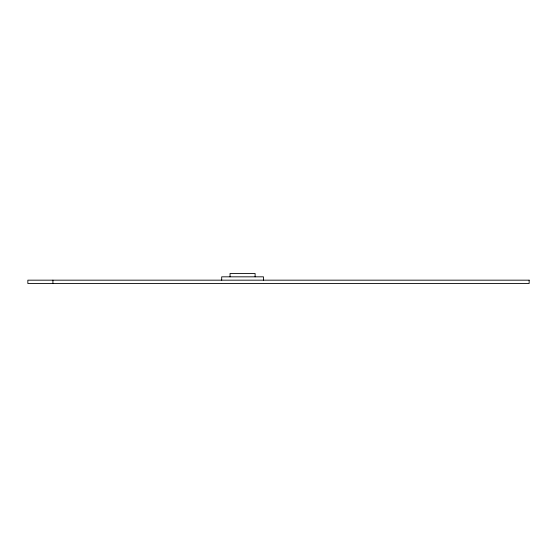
<?xml version="1.0" encoding="UTF-8"?>
<svg xmlns="http://www.w3.org/2000/svg" width="557" height="557" viewBox="0 0 557 557"><rect width="100%" height="100%" fill="white"/><g stroke="black" fill="none" stroke-linecap="round" stroke-linejoin="round"><path stroke-width="0.84" d="M263.461 280.171L263.461 276.829L221.686 276.829L221.686 280.171M255.106 276.829L255.106 273.487L230.041 273.487L230.041 276.829M52.915 280.171L52.915 283.513M529.15 280.171L27.85 280.171L27.85 283.513L529.15 283.513L529.15 280.171"/></g></svg>
